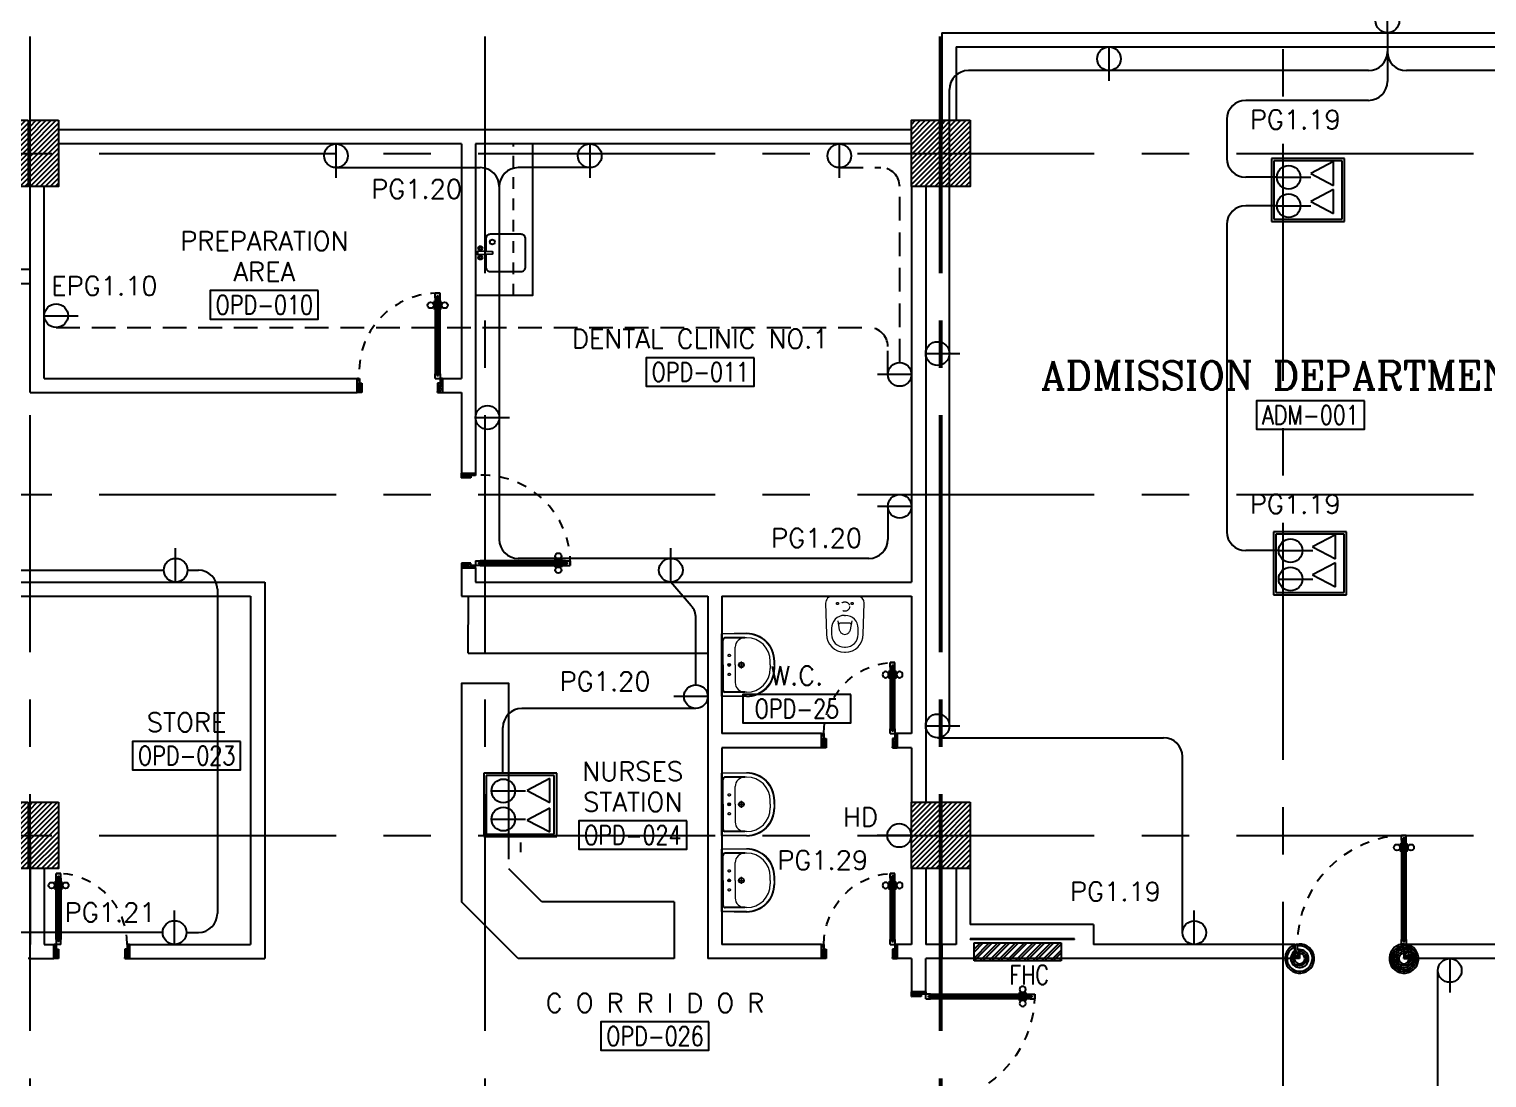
# Model space of a CAD drawing. Extents: x -0.4 to 91.7, y -13.2 to 78.1.
# Drawn here: x 43.61 to 58.99, y 10.39 to 21.46 of the extents above; entities that cross this region are included whole.
import ezdxf
from ezdxf.enums import TextEntityAlignment as Align

# ---------------------------------------------------------------- set-up
doc = ezdxf.new("R2010")
doc.units = 0
doc.header["$MEASUREMENT"] = 0
for name, pattern in [('CENTERX2', [4, 2.5, -0.5, 0.5, -0.5]), ('DASHED', [0.75, 0.5, -0.25]), ('HIDDEN', [0.375, 0.25, -0.125]), ('HIDDEN2', [0.1875, 0.125, -0.0625])]:
    doc.linetypes.add(name, pattern=pattern)
for name, color, linetype in [('AXES', 11, 'CENTERX2'), ('COL', 11, 'CONTINUOUS'), ('COUNTER', 11, 'CONTINUOUS'), ('DOOR', 11, 'CONTINUOUS'), ('E-CLINE', 4, 'CONTINUOUS'), ('E-HLINE', 4, 'HIDDEN'), ('E-SOCKETS', 4, 'CONTINUOUS'), ('EJ', 11, 'CONTINUOUS'), ('FHC', 11, 'CONTINUOUS'), ('FIX', 11, 'CONTINUOUS'), ('HAT', 11, 'CONTINUOUS'), ('ME-FIX', 11, 'CONTINUOUS'), ('RM-BOX', 11, 'CONTINUOUS'), ('RM-NAME', 11, 'CONTINUOUS'), ('RM-NO', 11, 'CONTINUOUS'), ('SHAFT', 11, 'CONTINUOUS'), ('WALL', 11, 'CONTINUOUS')]:
    doc.layers.add(name, color=color, linetype=linetype)
doc.styles.add('ROMANC', font='romanc', dxfattribs={"height": 0.1})
doc.styles.add('ROMANS', font='ROMANS.shx', dxfattribs={"width": 0.6})

# ---------------------------------------------------------------- blocks, each defined once
blk = doc.blocks.new('RM1')
at = {"layer": 'RM-BOX'}
blk.add_lwpolyline([(570, -200), (-570, -200), (-570, -500), (570, -500)], close=True, dxfattribs=at)
at = {"layer": 'RM-NAME', "style": 'ROMANS'}
for tag, p in [('ROOMNAME1', (0, 324)), ('ROOMNAME2', (0, 0))]:
    blk.add_attdef(tag, text='', height=200, dxfattribs=at).set_placement(p, align=Align.MIDDLE)
at = {"layer": 'RM-NO', "style": 'ROMANS', "width": 0.8}
blk.add_attdef('ROOMNO', text='', height=200, dxfattribs=at).set_placement((0, -350), align=Align.MIDDLE)
blk = doc.blocks.new('DOOR90')
at = {"layer": 'DOOR', "color": 7, "linetype": 'ByBlock'}
for p, q in [((-150, 0), (0, 0)), ((-150, 0), (-150, -25)), ((0, -50), (-114, 0)), ((0, -50), (-40, 0)), ((0, -50), (0, 0)), ((-1000, -25), (-1050, -25)), ((-1050, -75), (-1050, -25)), ((-1050, -25), (-1050, -75)), ((-1000, -75), (-1050, -75)), ((-1000, -42), (-1020, -42)), ((-1020, -42), (-1020, -58)), ((-1000, -58), (-1020, -58)), ((-1000, -25), (-1000, -42)), ((-1000, -58), (-1000, -75)), ((-878, -18), (-968, -18)), ((-968, -25), (-968, -18)), ((-968, -75), (-968, -82)), ((-878, -82), (-968, -82)), ((-955, -9), (-890, -9)), ((-955, -18), (-955, -9)), ((-955, -18), (-890, -18)), ((-955, -82), (-890, -82)), ((-955, -82), (-955, -91)), ((-955, -91), (-890, -91)), ((-890, -18), (-890, -9)), ((-890, -82), (-890, -91)), ((-878, -25), (-878, -18)), ((-878, -75), (-878, -82)), ((-200, -25), (-150, -25)), ((-200, -42), (-200, -25)), ((-180, -42), (-200, -42)), ((-200, -58), (-180, -58)), ((-200, -75), (-200, -58)), ((-150, -75), (-200, -75)), ((-180, -58), (-180, -42)), ((-150, -25), (-100, -25)), ((-150, -75), (-150, -25)), ((-100, -25), (-100, -50)), ((0, -50), (-100, -37)), ((-100, -50), (0, -50)), ((-150, -875), (-100, -875)), ((-150, -900), (-150, -875)), ((-150, -900), (0, -900)), ((0, -900), (-150, -900)), ((0, -850), (-114, -900)), ((-100, -875), (-100, -850)), ((0, -850), (-100, -863)), ((-100, -850), (0, -850)), ((0, -850), (-40, -900)), ((0, -850), (0, -900))]:
    blk.add_line(p, q, dxfattribs=at)
at = {"layer": 'DOOR', "linetype": 'ByBlock'}
for p, q in [((-200, -25), (-1000, -25)), ((-200, -42), (-1000, -42)), ((-200, -58), (-1000, -58)), ((-1000, -75), (-200, -75))]:
    blk.add_line(p, q, dxfattribs=at)
at = {"layer": 'DOOR', "color": 7, "linetype": 'ByBlock'}
for centre in [(-923, 24), (-923, -124)]:
    blk.add_circle(centre, 32.4, dxfattribs=at)
for centre, radius, start, end in [((0, -50), 154, 161.1053, 166.2858), ((0, -50), 94.4, 148.0182, 180), ((0, -50), 134, 158.1598, 169.28), ((0, -50), 114, 154.0838, 167.3774), ((0, -50), 74.4, 137.7764, 180), ((0, -50), 54.4, 113.2074, 180), ((0, -50), 34.4, 90, 180), ((0, -50), 14.4, 90, 180), ((0, -850), 154, 193.7142, 198.8947), ((0, -850), 134, 190.72, 201.8402), ((0, -850), 94.4, 180, 211.9818), ((0, -850), 74.4, 180, 222.2236), ((0, -850), 54.4, 180, 246.7926), ((0, -850), 34.4, 180, 270), ((0, -850), 14.4, 180, 270)]:
    blk.add_arc(centre, radius, start, end, dxfattribs=at)
at = {"layer": 'DOOR', "linetype": 'HIDDEN', "ltscale": 0.5}
blk.add_arc((-222, -50), 828, 178.2701, 275.003, dxfattribs=at)
blk = doc.blocks.new('C11')
at = {"layer": 'HAT'}
h = blk.add_hatch(dxfattribs=at)
h.set_pattern_fill('ANSI31', color=256, scale=300, style=0)
h.set_pattern_definition([(45, (-383765.23, -62181), (-26.5165043, 26.5165043), [])])
h.paths.add_polyline_path([(-20, 350), (-20, 700), (-320, 700), (-320, 350)])
h.paths.add_polyline_path([(-320, 0), (-20, 0), (-20, 350), (-320, 350)])
h = blk.add_hatch(dxfattribs=at)
h.set_pattern_fill('ANSI31', color=256, scale=300, style=0)
h.set_pattern_definition([(45, (-383445.23, -62181), (-26.5165043, 26.5165043), [])])
h.paths.add_polyline_path([(300, 350), (300, 700), (0, 700), (0, 350)])
h.paths.add_polyline_path([(0, 0), (300, 0), (300, 350), (0, 350)])
at = {"layer": 'COL'}
for points in [[(-20, 700), (-20, 0), (-320, 0), (-320, 700)], [(300, 700), (300, 0), (0, 0), (0, 700)]]:
    blk.add_lwpolyline(points, close=True, dxfattribs=at)
blk = doc.blocks.new('DOOR80')
at = {"layer": 'DOOR', "color": 7, "linetype": 'ByBlock'}
for p, q in [((-150, 800), (0, 800)), ((-150, 800), (-150, 775)), ((0, 800), (-150, 800)), ((-150, 775), (-100, 775)), ((0, 750), (-114, 800)), ((-100, 775), (-100, 750)), ((0, 750), (-40, 800)), ((0, 750), (0, 800)), ((0, 750), (-100, 763)), ((-100, 750), (0, 750)), ((-850, 75), (-900, 75)), ((-900, 75), (-900, 25)), ((-900, 25), (-900, 75)), ((-850, 25), (-900, 25)), ((-850, 58), (-870, 58)), ((-870, 42), (-870, 58)), ((-850, 42), (-870, 42)), ((-850, 58), (-850, 75)), ((-850, 25), (-850, 42)), ((-727, 82), (-817, 82)), ((-817, 75), (-817, 82)), ((-817, 25), (-817, 18)), ((-727, 18), (-817, 18)), ((-805, 91), (-740, 91)), ((-805, 82), (-805, 91)), ((-805, 82), (-740, 82)), ((-805, 18), (-740, 18)), ((-805, 18), (-805, 9)), ((-805, 9), (-740, 9)), ((-740, 82), (-740, 91)), ((-740, 18), (-740, 9)), ((-727, 75), (-727, 82)), ((-727, 25), (-727, 18)), ((-150, 75), (-200, 75)), ((-200, 75), (-200, 58)), ((-200, 58), (-180, 58)), ((-180, 42), (-200, 42)), ((-200, 42), (-200, 25)), ((-200, 25), (-150, 25)), ((-180, 58), (-180, 42)), ((-150, 75), (-150, 25)), ((-150, 25), (-100, 25)), ((-150, 0), (-150, 25)), ((0, 0), (-150, 0)), ((0, 50), (-114, 0)), ((-100, 25), (-100, 50)), ((0, 50), (-100, 37)), ((-100, 50), (0, 50)), ((0, 50), (-40, 0)), ((0, 50), (0, 0))]:
    blk.add_line(p, q, dxfattribs=at)
at = {"layer": 'DOOR', "linetype": 'ByBlock'}
for p, q in [((-850, 75), (-200, 75)), ((-200, 58), (-850, 58)), ((-200, 42), (-850, 42)), ((-200, 25), (-850, 25))]:
    blk.add_line(p, q, dxfattribs=at)
at = {"layer": 'DOOR', "color": 7, "linetype": 'ByBlock'}
for centre in [(-772, 124), (-772, -24)]:
    blk.add_circle(centre, 32.4, dxfattribs=at)
at = {"layer": 'DOOR', "linetype": 'HIDDEN', "ltscale": 0.5}
blk.add_arc((-149, 23), 752, 90.0695, 176.0204, dxfattribs=at)
at = {"layer": 'DOOR', "color": 7, "linetype": 'ByBlock'}
for centre, radius, start, end in [((0, 750), 154, 161.1053, 166.2858), ((0, 750), 134, 158.1598, 169.28), ((0, 750), 94.4, 148.0182, 180), ((0, 750), 74.4, 137.7764, 180), ((0, 750), 54.4, 113.2074, 180), ((0, 750), 34.4, 90, 180), ((0, 750), 14.4, 90, 180), ((0, 50), 154, 193.7142, 198.8947), ((0, 50), 134, 190.72, 201.8402), ((0, 50), 114, 192.6226, 205.9162), ((0, 50), 94.4, 180, 211.9818), ((0, 50), 74.4, 180, 222.2236), ((0, 50), 54.4, 180, 246.7926), ((0, 50), 34.4, 180, 270), ((0, 50), 14.4, 180, 270)]:
    blk.add_arc(centre, radius, start, end, dxfattribs=at)
blk = doc.blocks.new('A$C24ED45A6')
at = {"layer": 'DOOR', "color": 0, "linetype": 'ByBlock'}
for p, q in [((925, 1100), (925, 1150)), ((925, 1150), (975, 1150)), ((975, 1150), (925, 1150)), ((942, 1100), (925, 1100)), ((942, 1100), (942, 1120)), ((958, 1120), (942, 1120)), ((958, 1100), (958, 1120)), ((975, 1100), (958, 1100)), ((975, 1100), (975, 1150)), ((909, 1055), (909, 990)), ((918, 1055), (909, 1055)), ((918, 990), (909, 990)), ((918, 978), (918, 1068)), ((925, 1068), (918, 1068)), ((918, 1055), (918, 990)), ((925, 978), (918, 978)), ((975, 1068), (982, 1068)), ((975, 978), (982, 978)), ((982, 978), (982, 1068)), ((982, 1055), (982, 990)), ((982, 1055), (991, 1055)), ((982, 990), (991, 990)), ((991, 1055), (991, 990)), ((925, 150), (925, 200)), ((925, 200), (942, 200)), ((942, 200), (942, 180)), ((942, 180), (958, 180)), ((958, 180), (958, 200)), ((958, 200), (975, 200)), ((975, 200), (975, 150)), ((0, 0), (0, 150)), ((0, 150), (25, 150)), ((50, 0), (0, 0)), ((25, 150), (25, 100)), ((25, 100), (50, 100)), ((50, 100), (50, 0)), ((925, 150), (975, 150)), ((975, 100), (950, 100)), ((950, 100), (950, 0)), ((1000, 150), (975, 150)), ((975, 150), (975, 100)), ((1000, 150), (1000, 0)), ((950, 0), (1000, 0))]:
    blk.add_line(p, q, dxfattribs=at)
at = {"layer": 'DOOR', "linetype": 'ByBlock'}
for p, q in [((925, 1100), (925, 200)), ((942, 200), (942, 1100)), ((958, 200), (958, 1100)), ((975, 200), (975, 1100))]:
    blk.add_line(p, q, dxfattribs=at)
at = {"layer": 'DOOR', "color": 9, "linetype": 'ByBlock'}
for p, q in [((50, 0), (0, 114)), ((50, 0), (0, 40)), ((50, 0), (37, 100)), ((950, 0), (1000, 114)), ((950, 0), (963, 100)), ((950, 0), (1000, 40))]:
    blk.add_line(p, q, dxfattribs=at)
at = {"layer": 'DOOR', "color": 0, "linetype": 'ByBlock'}
for centre in [(876, 1023), (1024, 1023)]:
    blk.add_circle(centre, 32.4, dxfattribs=at)
at = {"layer": 'DOOR', "linetype": 'HIDDEN', "ltscale": 0.5}
blk.add_arc((950, 222), 928, 88.456, 184.4816, dxfattribs=at)
at = {"layer": 'DOOR', "color": 9, "linetype": 'ByBlock'}
for centre, radius, start, end in [((50, 0), 154, 103.7142, 108.8947), ((50, 0), 134, 100.72, 111.8402), ((50, 0), 114, 102.6226, 115.9162), ((50, 0), 94.4, 90, 121.9818), ((50, 0), 74.4, 90, 132.2236), ((50, 0), 54.4, 90, 156.7926), ((50, 0), 34.4, 90, 180), ((50, 0), 14.4, 90, 180), ((950, 0), 94.4, 58.0182, 90), ((950, 0), 74.4, 47.7764, 90), ((950, 0), 54.4, 23.2074, 90), ((950, 0), 34.4, 0, 90), ((950, 0), 14.4, 0, 90), ((950, 0), 134, 68.1598, 79.28), ((950, 0), 114, 64.0838, 77.3774), ((950, 0), 154, 71.1053, 76.2858)]:
    blk.add_arc(centre, radius, start, end, dxfattribs=at)
at = {"layer": 'WALL'}
blk.add_line((1000, 0), (1000, 150), dxfattribs=at)
blk = doc.blocks.new('LAV-003')
at = {"layer": 'FIX', "linetype": 'ByBlock'}
blk.add_line((-328, -25), (328, -25), dxfattribs=at)
at = {"layer": 'FIX', "linetype": 'Continuous', "lineweight": 20}
for p, q in [((-328, -285), (-328, -25)), ((328, -285), (328, -25)), ((-288, -285), (-288, -265)), ((0, -165), (-187, -165)), ((0, -165), (187, -165)), ((287, -285), (287, -265)), ((0, -535), (-38, -535)), ((0, -575), (-38, -575)), ((0, -535), (38, -535)), ((0, -575), (38, -575))]:
    blk.add_line(p, q, dxfattribs=at)
at = {"layer": 'FIX', "linetype": 'ByBlock', "ltscale": 0.3}
for p, q in [((-288, -265), (-288, -60)), ((0, -35), (-262, -35)), ((0, -35), (262, -35)), ((287, -265), (287, -60))]:
    blk.add_line(p, q, dxfattribs=at)
at = {"layer": 'FIX', "lineweight": 20}
for p, q in [((-16, -101), (15, -101)), ((0, -85), (0, -116))]:
    blk.add_line(p, q, dxfattribs=at)
at = {"layer": 'FIX', "linetype": 'DASHED', "lineweight": 20, "ltscale": 0.04}
for p, q in [((-36, -230), (37, -230)), ((0, -194), (0, -266))]:
    blk.add_line(p, q, dxfattribs=at)
at = {"layer": 'FIX', "linetype": 'Continuous', "lineweight": 20}
blk.add_lwpolyline([(295, -25), (0, -25), (-328, -25), (-334, -285, 0.414214), (-38, -582), (0, -582), (38, -582, 0.414214), (334, -285), (328, -25), (0, -25)], format="xyb", dxfattribs=at)
at = {"layer": 'FIX', "linetype": 'HIDDEN', "lineweight": 20, "ltscale": 0.05}
for centre in [(-100, -101), (100, -101)]:
    blk.add_circle(centre, 12.4, dxfattribs=at)
at = {"layer": 'FIX', "lineweight": 20}
for centre, radius in [((0, -101), 15.5), ((0, -230), 29.5), ((0, -230), 22.5)]:
    blk.add_circle(centre, radius, dxfattribs=at)
at = {"layer": 'FIX', "linetype": 'ByBlock', "ltscale": 0.3}
for centre, start, end in [((-262, -60), 90, 180), ((262, -60), 0, 90)]:
    blk.add_arc(centre, 25, start, end, dxfattribs=at)
at = {"layer": 'FIX', "linetype": 'Continuous', "lineweight": 20}
for centre, radius, start, end in [((-38, -285), 290, 180, 270), ((-38, -285), 250, 180, 270), ((-187, -265), 100, 90, 180), ((38, -285), 290, 270, 0), ((38, -285), 250, 270, 0), ((187, -265), 100, 0, 90)]:
    blk.add_arc(centre, radius, start, end, dxfattribs=at)
blk = doc.blocks.new('WC1')
at = {"layer": 'FIX', "lineweight": 20}
for p, q in [((35, 204), (-293, 194)), ((-482, 5), (-482, -5)), ((-429, 5), (-429, -5)), ((-289, 24), (-295, 0)), ((-295, 0), (-289, -24)), ((-230, 141), (-293, 141)), ((-150, 76), (-245, 60)), ((-94, 5), (-94, -5)), ((108, 0), (108, 131)), ((108, -131), (108, 0)), ((-293, -141), (-230, -141)), ((-245, -60), (-150, -76)), ((-293, -194), (35, -204)), ((32, -204), (35, -204))]:
    blk.add_line(p, q, dxfattribs=at)
at = {"layer": 'FIX', "linetype": 'Continuous', "lineweight": 20}
blk.add_line((-175, -47), (-175, 45), dxfattribs=at)
at = {"layer": 'FIX', "linetype": 'HIDDEN2', "lineweight": 20, "ltscale": 0.3}
blk.add_circle((0, 0), 49.8, dxfattribs=at)
at = {"layer": 'FIX', "linetype": 'HIDDEN', "lineweight": 20, "ltscale": 0.05}
for centre in [(32, 78), (32, -77)]:
    blk.add_circle(centre, 11.6, dxfattribs=at)
at = {"layer": 'FIX', "lineweight": 20}
for centre, radius, start, end in [((-293, 5), 189, 90, 180), ((35, 131), 73, 360, 90), ((-293, 5), 136, 90, 180), ((-228, -7), 68.2, 128.9242, 152.8468), ((-219, -18), 82, 108.496, 128.9242), ((-230, 5), 136, 360, 90), ((-293, -5), 189, 180, 270), ((-293, -5), 136, 180, 270), ((-228, 7), 68.2, 207.1532, 231.0758), ((-219, 18), 82, 231.0758, 251.504), ((-230, -5), 136, 270, 0), ((35, -131), 73, 270, 0)]:
    blk.add_arc(centre, radius, start, end, dxfattribs=at)
at = {"layer": 'FIX', "linetype": 'Continuous', "lineweight": 20}
for centre, start, end in [((-198, 46), 357.6662, 91.6121), ((-197, -46), 268.3879, 2.3338)]:
    blk.add_arc(centre, 22.3, start, end, dxfattribs=at)
blk = doc.blocks.new('DOOR100')
at = {"layer": 'DOOR', "color": 7, "linetype": 'ByBlock'}
for p, q in [((-75, 1250), (-75, 1300)), ((-75, 1300), (-25, 1300)), ((-25, 1300), (-75, 1300)), ((-58, 1250), (-75, 1250)), ((-58, 1250), (-58, 1270)), ((-42, 1270), (-58, 1270)), ((-42, 1250), (-42, 1270)), ((-25, 1250), (-42, 1250)), ((-25, 1250), (-25, 1300)), ((-91, 1205), (-91, 1140)), ((-82, 1205), (-91, 1205)), ((-82, 1140), (-91, 1140)), ((-82, 1128), (-82, 1218)), ((-75, 1218), (-82, 1218)), ((-82, 1205), (-82, 1140)), ((-75, 1128), (-82, 1128)), ((-25, 1218), (-18, 1218)), ((-25, 1128), (-18, 1128)), ((-18, 1128), (-18, 1218)), ((-18, 1205), (-18, 1140)), ((-18, 1205), (-9, 1205)), ((-18, 1140), (-9, 1140)), ((-9, 1205), (-9, 1140)), ((-75, 200), (-58, 200)), ((-75, 150), (-75, 200)), ((-58, 200), (-58, 180)), ((-58, 180), (-42, 180)), ((-42, 200), (-25, 200)), ((-42, 180), (-42, 200)), ((-25, 200), (-25, 150)), ((-1200, 0), (-1200, 150)), ((-1200, 150), (-1175, 150)), ((-1200, 150), (-1200, 0)), ((-1150, 0), (-1200, 114)), ((-1150, 0), (-1200, 40)), ((-1150, 0), (-1200, 0)), ((-1175, 150), (-1175, 100)), ((-1175, 100), (-1150, 100)), ((-1150, 0), (-1163, 100)), ((-1150, 100), (-1150, 0)), ((-75, 150), (-25, 150)), ((-50, 0), (0, 114)), ((-50, 100), (-50, 0)), ((-50, 0), (-37, 100)), ((-25, 100), (-50, 100)), ((-50, 0), (0, 40)), ((-50, 0), (0, 0)), ((0, 150), (-25, 150)), ((-25, 150), (-25, 100)), ((0, 0), (0, 150)), ((0, 150), (0, 0))]:
    blk.add_line(p, q, dxfattribs=at)
at = {"layer": 'DOOR', "linetype": 'ByBlock'}
for p, q in [((-75, 1250), (-75, 200)), ((-58, 200), (-58, 1250)), ((-42, 200), (-42, 1250)), ((-25, 200), (-25, 1250))]:
    blk.add_line(p, q, dxfattribs=at)
at = {"layer": 'DOOR', "color": 7, "linetype": 'ByBlock'}
for centre in [(-124, 1173), (24, 1173)]:
    blk.add_circle(centre, 32.4, dxfattribs=at)
at = {"layer": 'DOOR', "linetype": 'HIDDEN', "ltscale": 0.5}
blk.add_arc((-25, 150), 1150, 90, 180, dxfattribs=at)
at = {"layer": 'DOOR', "color": 7, "linetype": 'ByBlock'}
for centre, radius, start, end in [((-1150, 0), 154, 103.7142, 108.8947), ((-1150, 0), 134, 100.72, 111.8402), ((-1150, 0), 94.4, 90, 121.9818), ((-1150, 0), 74.4, 90, 132.2236), ((-1150, 0), 54.4, 90, 156.7926), ((-1150, 0), 34.4, 90, 180), ((-1150, 0), 14.4, 90, 180), ((-50, 0), 94.4, 58.0182, 90), ((-50, 0), 74.4, 47.7764, 90), ((-50, 0), 54.4, 23.2074, 90), ((-50, 0), 34.4, 0, 90), ((-50, 0), 14.4, 0, 90), ((-50, 0), 134, 68.1598, 79.28), ((-50, 0), 114, 64.0838, 77.3774), ((-50, 0), 154, 71.1053, 76.2858)]:
    blk.add_arc(centre, radius, start, end, dxfattribs=at)
blk = doc.blocks.new('A$C4EEB47EC')
at = {"layer": 'ME-FIX', "linetype": 'HIDDEN2'}
blk.add_line((1.6, 0.4), (0, 0.4), dxfattribs=at)
at = {"layer": 'ME-FIX'}
blk.add_lwpolyline([(0, 0.6), (1.6, 0.6), (1.6, 0)], dxfattribs=at)
blk.add_lwpolyline([(1.162, 0.107), (1.296, 0.107, 0.414214), (1.346, 0.157), (1.346, 0.478, 0.414214), (1.296, 0.528), (1.003, 0.528, 0.414214), (0.953, 0.478), (0.953, 0.157, 0.414214), (1.003, 0.107), (1.137, 0.107)], format="xyb", dxfattribs=at)
blk.add_lwpolyline([(1.133, 0.019), (1.165, 0.019), (1.159, 0.174, 1), (1.139, 0.174)], format="xyb", close=True, dxfattribs=at)
for centre, radius in [((1.035, 0.177), 0.0255), ((1.1, 0.05), 0.0217), ((1.1, 0.05), 0.014), ((1.199, 0.05), 0.0217), ((1.199, 0.05), 0.014)]:
    blk.add_circle(centre, radius, dxfattribs=at)

msp = doc.modelspace()

# ---------------------------------------------------------------- hatches: boundary and pattern name
at = {"layer": 'FHC', "linetype": 'ByBlock', "ltscale": 0.3}
h = msp.add_hatch(dxfattribs=at)
h.set_pattern_fill('ANSI32', color=11, scale=175, style=0)
h.set_pattern_definition([(44.999998, (-178.61475, -19.426005), (-0.046403885, 0.046403882), []), (44.999998, (-178.58381, -19.426005), (-0.046403885, 0.046403882), [])])
h.paths.add_polyline_path([(54.5014, 11.625), (54.5014, 11.815), (53.5814, 11.815), (53.5814, 11.625)])
h.paths.add_polyline_path([(53.3688, 11.2039), (53.3688, 11.6247), (53.6313, 11.6247), (53.6313, 11.2039)], flags=9)

# ---------------------------------------------------------------- linework, layer by layer
at = {"layer": 'AXES'}
for p, q in [((48.4214, -1.1143), (48.4214, 77.6984)), ((43.6214, -1.1143), (43.6214, 77.0224)), ((53.2214, -1.1143), (53.2214, 77.0132)), ((53.2414, -1.1143), (53.2414, 77.0132)), ((56.8414, 5.75), (56.8414, 64.57)), ((0.35, 20.15), (69.4414, 20.15)), ((0.35, 16.55), (69.4414, 16.55)), ((0.35, 12.95), (69.4414, 12.95))]:
    msp.add_line(p, q, dxfattribs=at)
at = {"layer": 'COUNTER'}
for p, q in [((48.245, 14.875), (48.2464, 15.475)), ((48.245, 14.875), (50.7714, 14.875)), ((48.7972, 12.874), (48.7972, 12.7726)), ((48.1714, 12.7), (48.1714, 12.25)), ((49.02, 12.25), (48.6714, 12.5985)), ((48.7714, 11.65), (48.1714, 12.25)), ((50.4184, 12.25), (49.02, 12.25)), ((50.4184, 12.25), (50.4184, 11.65)), ((50.4184, 11.65), (48.7714, 11.65))]:
    msp.add_line(p, q, dxfattribs=at)
msp.add_lwpolyline([(48.6714, 12.7), (48.6714, 14.5549), (48.1714, 14.5549), (48.1714, 12.7)], dxfattribs=at)
at = {"layer": 'E-CLINE'}
for p, q in [((57.9423, 21.4248), (57.9423, 21.225)), ((57.9423, 21.225), (57.9423, 20.9105)), ((57.7423, 21.025), (53.5214, 21.025)), ((59.7414, 21.025), (58.1423, 21.025)), ((53.3214, 14.1071), (53.3214, 20.825)), ((57.7423, 20.7105), (56.4481, 20.7105)), ((46.8486, 20), (48.3714, 20)), ((49.5264, 20), (48.7714, 20)), ((48.5714, 19.8), (48.5714, 16.075)), ((52.6714, 16.4242), (52.6714, 16.075)), ((52.4714, 15.875), (48.7714, 15.875)), ((35.7246, 15.75), (45.0322, 15.75)), ((45.2822, 15.75), (45.397, 15.75)), ((45.597, 15.55), (45.597, 12.125)), ((50.598, 15.375), (50.3828, 15.625)), ((50.6464, 14.5408), (50.6464, 15.2445)), ((50.6464, 14.2908), (48.8094, 14.2908)), ((48.6094, 13.6062), (48.6094, 14.0908)), ((53.1964, 13.9821), (55.5799, 13.9821)), ((55.7799, 11.9237), (55.7799, 13.7821)), ((45.0203, 11.925), (42.3464, 11.925)), ((45.2703, 11.925), (45.397, 11.925)), ((58.4755, 9.375), (58.4755, 11.525))]:
    msp.add_line(p, q, dxfattribs=at)
at = {"layer": 'E-CLINE', "color": 4}
for p, q in [((56.2481, 20.5105), (56.2481, 20.0984)), ((56.7751, 19.8984), (56.4481, 19.8984)), ((56.7751, 19.5986), (56.4481, 19.5986)), ((56.2481, 19.3986), (56.2481, 16.1569)), ((56.7955, 15.9569), (56.4481, 15.9569))]:
    msp.add_line(p, q, dxfattribs=at)
at = {"layer": 'E-CLINE'}
for centre, start, end in [((57.7423, 21.225), 270, 0), ((58.1423, 21.225), 180, 270), ((53.5214, 20.825), 90, 180), ((57.7423, 20.9105), 270, 0), ((56.4481, 20.5105), 90, 180), ((48.3714, 19.8), 0, 90), ((48.7714, 19.8), 90, 180), ((48.7714, 16.075), 180, 270), ((52.4714, 16.075), 270, 0), ((45.397, 15.55), 0, 90), ((50.4464, 15.2445), 0, 40.72392), ((48.8094, 14.0908), 90, 180), ((55.5799, 13.7821), 0, 90), ((45.397, 12.125), 270, 0)]:
    msp.add_arc(centre, 0.2, start, end, dxfattribs=at)
at = {"layer": 'E-CLINE', "color": 4}
for centre, start, end in [((56.4481, 20.0984), 180, 270), ((56.4481, 19.3986), 90, 180), ((56.4481, 16.1569), 180, 270)]:
    msp.add_arc(centre, 0.2, start, end, dxfattribs=at)
at = {"layer": 'E-HLINE', "color": 4}
for p, q in [((52.1595, 20), (52.5964, 20)), ((52.7964, 17.9417), (52.7964, 19.8)), ((43.8964, 18.3125), (52.4714, 18.3125)), ((52.6714, 17.8167), (52.6714, 18.1125))]:
    msp.add_line(p, q, dxfattribs=at)
for centre in [(52.5964, 19.8), (52.4714, 18.1125)]:
    msp.add_arc(centre, 0.2, 0, 90, dxfattribs=at)
at = {"layer": 'E-SOCKETS'}
for p, q in [((57.9423, 21.4248), (57.9423, 21.7831)), ((55.0047, 21.275), (55.0047, 20.9167)), ((46.8486, 20.25), (46.8486, 19.8917)), ((49.5264, 20.25), (49.5264, 19.8917)), ((52.1595, 20.25), (52.1595, 19.8917)), ((57.4892, 20.0976), (56.7195, 20.0976)), ((56.7195, 20.0976), (56.7195, 19.4303)), ((57.3752, 20.064), (57.133, 19.9377)), ((57.3752, 19.8114), (57.3752, 20.064)), ((57.4892, 19.4303), (57.4892, 20.0976)), ((56.7751, 19.8984), (57.1334, 19.8984)), ((57.133, 19.9377), (57.3752, 19.8114)), ((57.133, 19.9377), (57.133, 19.9377)), ((57.3752, 19.7685), (57.133, 19.6422)), ((57.3752, 19.5159), (57.3752, 19.7685)), ((56.7751, 19.5986), (57.1334, 19.5986)), ((57.133, 19.6422), (57.3752, 19.5159)), ((57.133, 19.6422), (57.133, 19.6422)), ((56.7195, 19.4303), (57.4892, 19.4303)), ((43.7714, 18.4375), (44.1298, 18.4375)), ((53.0714, 18.0374), (53.4298, 18.0374)), ((52.9214, 17.8167), (52.5631, 17.8167)), ((48.3214, 17.3625), (48.6798, 17.3625)), ((52.9214, 16.4242), (52.5631, 16.4242)), ((56.7399, 16.1561), (56.7399, 15.4888)), ((57.5096, 16.1561), (56.7399, 16.1561)), ((57.5096, 15.4888), (57.5096, 16.1561)), ((57.3956, 16.1224), (57.1534, 15.9962)), ((57.1534, 15.9962), (57.3956, 15.8699)), ((57.1534, 15.9962), (57.1534, 15.9962)), ((57.3956, 15.8699), (57.3956, 16.1224)), ((45.1572, 15.625), (45.1572, 15.9833)), ((50.3817, 15.625), (50.3817, 15.9833)), ((56.7955, 15.9569), (57.1538, 15.9569)), ((57.3956, 15.827), (57.1534, 15.7007)), ((57.1534, 15.7007), (57.3956, 15.5744)), ((57.1534, 15.7007), (57.1534, 15.7007)), ((57.3956, 15.5744), (57.3956, 15.827)), ((56.7955, 15.6571), (57.1538, 15.6571)), ((56.7399, 15.4888), (57.5096, 15.4888)), ((50.7714, 14.4158), (50.4131, 14.4158)), ((53.0714, 14.1071), (53.4298, 14.1071)), ((49.1773, 13.6062), (48.4076, 13.6062)), ((48.4076, 13.6062), (48.4076, 12.9388)), ((49.1064, 13.5504), (48.8642, 13.4241)), ((49.1064, 13.2978), (49.1064, 13.5504)), ((49.1773, 12.9388), (49.1773, 13.6062)), ((48.4893, 13.4202), (48.8476, 13.4202)), ((48.8642, 13.4241), (49.1064, 13.2978)), ((49.1064, 13.2393), (48.8642, 13.113)), ((49.1064, 12.9867), (49.1064, 13.2393)), ((48.4893, 13.1228), (48.8476, 13.1228)), ((48.8642, 13.113), (49.1064, 12.9867)), ((48.4076, 12.9388), (49.1773, 12.9388)), ((52.9165, 12.95), (52.5582, 12.95)), ((45.1453, 11.8), (45.1453, 12.1583)), ((55.9049, 11.7987), (55.9049, 12.157)), ((58.6005, 11.65), (58.6005, 11.2917))]:
    msp.add_line(p, q, dxfattribs=at)
at = {"layer": 'E-SOCKETS', "color": 8}
for p, q in [((57.4642, 20.0726), (56.7445, 20.0726)), ((56.7445, 20.0726), (56.7445, 19.4553)), ((57.4642, 19.4553), (57.4642, 20.0726)), ((56.7445, 19.4553), (57.4642, 19.4553)), ((56.7649, 16.1311), (56.7649, 15.5138)), ((57.4846, 16.1311), (56.7649, 16.1311)), ((57.4846, 15.5138), (57.4846, 16.1311)), ((56.7649, 15.5138), (57.4846, 15.5138)), ((49.1523, 13.5812), (48.4326, 13.5812)), ((48.4326, 13.5812), (48.4326, 12.9638)), ((49.1523, 12.9638), (49.1523, 13.5812)), ((48.4326, 12.9638), (49.1523, 12.9638))]:
    msp.add_line(p, q, dxfattribs=at)
at = {"layer": 'E-SOCKETS'}
for centre in [(57.9423, 21.5498), (55.0047, 21.15), (46.8486, 20.125), (49.5264, 20.125), (52.1595, 20.125), (56.9001, 19.8984), (56.9001, 19.5986), (43.8964, 18.4375), (53.1964, 18.0374), (52.7964, 17.8167), (48.4464, 17.3625), (52.7964, 16.4242), (56.9205, 15.9569), (45.1572, 15.75), (50.3817, 15.75), (56.9205, 15.6571), (50.6464, 14.4158), (53.1964, 14.1071), (48.6143, 13.4202), (48.6143, 13.1228), (52.7915, 12.95), (45.1453, 11.925), (55.9049, 11.9237), (58.6005, 11.525)]:
    msp.add_circle(centre, 0.125, dxfattribs=at)
at = {"layer": 'FHC', "linetype": 'ByBlock', "ltscale": 0.3}
for p, q in [((53.5814, 11.815), (54.5014, 11.815)), ((53.5814, 11.625), (53.5814, 11.815)), ((54.5014, 11.815), (54.5014, 11.625)), ((54.5014, 11.625), (53.5814, 11.625))]:
    msp.add_line(p, q, dxfattribs=at)
at = {"layer": 'WALL'}
for p, q in [((53.2414, 21.425), (62.1664, 21.425)), ((53.2414, 21.425), (53.2414, 20.4)), ((53.3914, 21.275), (60.5414, 21.275)), ((53.3914, 21.275), (53.3914, 20.5)), ((52.9214, 20.4), (43.9214, 20.4)), ((48.1714, 20.25), (43.9214, 20.25)), ((48.1714, 20.25), (48.1714, 17.775)), ((52.9214, 20.25), (48.3214, 20.25)), ((48.3214, 20.25), (48.3214, 16.775)), ((43.6214, 17.625), (43.6214, 19.9)), ((43.7714, 17.775), (43.7714, 19.8)), ((52.9214, 19.8), (52.9214, 15.625)), ((53.0714, 19.8), (53.0714, 13.3)), ((43.6214, 18.925), (38.7264, 18.925)), ((43.6214, 18.775), (38.8764, 18.775)), ((43.7714, 17.775), (47.0714, 17.775)), ((47.0714, 17.775), (47.0714, 17.625)), ((47.9714, 17.775), (48.1714, 17.775)), ((47.9714, 17.775), (47.9714, 17.625)), ((43.6214, 17.625), (47.0714, 17.625)), ((47.9714, 17.625), (48.1714, 17.625)), ((48.1714, 17.625), (48.1714, 16.775)), ((48.1714, 16.775), (48.3214, 16.775)), ((48.1714, 16.775), (48.3214, 16.775)), ((48.1714, 15.775), (48.1714, 15.475)), ((48.1714, 15.775), (48.3214, 15.775)), ((48.3214, 15.775), (48.3214, 15.625)), ((36.6514, 15.625), (46.0964, 15.625)), ((46.0964, 15.625), (46.0964, 11.65)), ((48.3214, 15.625), (52.9214, 15.625)), ((42.4214, 15.475), (45.9464, 15.475)), ((45.9464, 15.475), (45.9464, 11.8)), ((48.1714, 15.475), (50.7714, 15.475)), ((50.7714, 15.475), (50.7714, 11.65)), ((50.9214, 15.475), (50.9214, 14.025)), ((50.9214, 15.475), (52.9214, 15.475)), ((52.9214, 15.475), (52.9214, 14.025)), ((51.9714, 14.025), (50.9214, 14.025)), ((51.9714, 14.025), (51.9714, 13.875)), ((52.9214, 14.025), (52.7714, 14.025)), ((52.7714, 14.025), (52.7714, 13.875)), ((51.9714, 13.875), (50.9214, 13.875)), ((50.9214, 13.875), (50.9214, 11.8)), ((52.9214, 13.875), (52.7714, 13.875)), ((52.9214, 13.875), (52.9214, 13.3)), ((43.6214, 12.875), (43.6214, 11.8)), ((43.7714, 12.6), (43.7714, 11.8)), ((52.9214, 12.6), (52.9214, 11.8)), ((53.0714, 12.6), (53.0714, 11.8)), ((53.3914, 12.6), (53.3914, 11.7995)), ((53.5414, 12.6), (53.5414, 12.01)), ((54.8414, 12.01), (53.5414, 12.01)), ((54.8414, 12.01), (54.8414, 11.8)), ((54.6414, 11.86), (53.5414, 11.86)), ((53.5414, 11.86), (53.5414, 11.85)), ((54.6414, 11.85), (53.5414, 11.85)), ((54.6414, 11.85), (54.6414, 11.86)), ((43.7714, 11.8), (43.8714, 11.8)), ((43.8714, 11.8), (43.8714, 11.65)), ((44.6714, 11.8), (45.9464, 11.8)), ((44.6714, 11.8), (44.6714, 11.65)), ((51.9714, 11.8), (50.9214, 11.8)), ((51.9714, 11.8), (51.9714, 11.65)), ((52.9214, 11.8), (52.7714, 11.8)), ((52.7714, 11.8), (52.7714, 11.65)), ((53.2214, 11.8), (53.0714, 11.8)), ((53.2214, 11.8), (53.0714, 11.8)), ((53.2214, 11.8), (53.2214, 11.65)), ((53.2414, 11.7995), (53.2414, 11.65)), ((53.3914, 11.7995), (53.2414, 11.7995)), ((56.9664, 11.8), (54.8414, 11.8)), ((56.9664, 11.65), (56.9664, 11.8)), ((60.5414, 11.8), (58.1664, 11.8)), ((58.1664, 11.65), (58.1664, 11.8)), ((43.6214, 11.65), (43.6014, 11.65)), ((43.6214, 11.65), (43.8714, 11.65)), ((44.6714, 11.65), (46.0964, 11.65)), ((51.9714, 11.65), (50.7714, 11.65)), ((52.9214, 11.65), (52.7714, 11.65)), ((52.9214, 11.65), (52.9214, 11.3)), ((53.0714, 11.3), (53.0714, 11.65)), ((56.9664, 11.65), (53.0714, 11.65)), ((53.5814, 11.65), (53.2414, 11.65)), ((54.8414, 11.65), (54.5014, 11.65)), ((59.1664, 11.65), (58.1664, 11.65)), ((53.0714, 11.3), (52.9214, 11.3))]:
    msp.add_line(p, q, dxfattribs=at)
at = {"layer": 'WALL', "color": 250, "linetype": 'HIDDEN', "ltscale": 0.25}
msp.add_line((54.4946, 11.65), (53.5909, 11.65), dxfattribs=at)

# ---------------------------------------------------------------- block references
at = {"layer": 'DOOR', "color": 0, "xscale": 0.0009999999892897904, "yscale": 0.0009999999892897904, "zscale": 0.001, "rotation": 270}
for name, p in [('DOOR90', (47.9714, 17.625)), ('A$C24ED45A6', (48.1714, 16.775))]:
    msp.add_blockref(name, p, dxfattribs=at)
at = {"layer": 'DOOR', "yscale": 0.0009999999892897904, "zscale": 0.001}
for name, p, xscale, rotation in [('DOOR80', (52.7714, 13.875), -0.0009999999892897904, 90), ('DOOR80', (43.8714, 11.65), 0.0009999999892897904, 270), ('DOOR80', (52.7714, 11.65), -0.0009999999892897904, 90), ('DOOR100', (52.9214, 11.3), -0.0009999999892897904, 270)]:
    msp.add_blockref(name, p, dxfattribs=dict(at, xscale=xscale, rotation=rotation))
at = {"layer": 'DOOR', "xscale": 0.001000000047497451, "yscale": 0.0009999999892897904, "zscale": 0.001}
msp.add_blockref('DOOR100', (58.1664, 11.65), dxfattribs=at)
at = {"layer": 'EJ', "color": 2, "linetype": 'ByBlock', "xscale": 0.001000000047497451, "yscale": 0.0009999999892897904, "zscale": 0.001}
for p in [(43.6214, 19.8), (53.2414, 19.8), (43.6214, 12.6), (53.2414, 12.6)]:
    msp.add_blockref('C11', p, dxfattribs=at)
at = {"layer": 'HAT', "xscale": 0.001000000047497451, "yscale": 0.0009999999892897904, "zscale": 0.001}
for p, values in [((46.0922, 18.902), {'ROOMNO': 'OPD-010', 'ROOMNAME2': 'AREA', 'ROOMNAME1': 'PREPARATION'}), ((50.6918, 18.1935), {'ROOMNO': 'OPD-011', 'ROOMNAME2': 'DENTAL CLINIC NO.1'}), ((51.7117, 14.6379), {'ROOMNO': 'OPD-25', 'ROOMNAME2': 'W.C.'}), ((45.2726, 14.1433), {'ROOMNO': 'OPD-023', 'ROOMNAME2': 'STORE'}), ((49.9799, 13.3035), {'ROOMNO': 'OPD-024', 'ROOMNAME2': 'STATION', 'ROOMNAME1': 'NURSES'}), ((50.2141, 11.1816), {'ROOMNO': 'OPD-026', 'ROOMNAME2': 'C O R R I D O R'})]:
    msp.add_blockref('RM1', p, dxfattribs=at).add_auto_attribs(values)
at = {"layer": 'HAT'}
ref = msp.add_blockref('RM1', (57.1295, 17.7382), dxfattribs=dict(at, xscale=0.001000000047497451, yscale=0.0009999999892897904, zscale=0.001))
ref.add_attrib('ROOMNO', 'ADM-001', dxfattribs={"layer": 'RM-NO', "height": 0.2, "style": 'ROMANS', "width": 0.8}).set_placement((57.1295, 17.3882), align=Align.MIDDLE)
at = {"layer": 'ME-FIX', "rotation": 270}
msp.add_blockref('A$C4EEB47EC', (48.3214, 20.25), dxfattribs=at)
at = {"layer": 'WALL', "xscale": 0.0009999999892897904, "yscale": 0.0009999999892897904, "zscale": 0.001, "rotation": 90}
for name, p in [('WC1', (52.2183, 15.367)), ('LAV-003', (50.8964, 14.75)), ('LAV-003', (50.8964, 13.2786)), ('LAV-003', (50.8964, 12.4757))]:
    msp.add_blockref(name, p, dxfattribs=at)

# ---------------------------------------------------------------- texts
at = {"layer": 'E-HLINE', "color": 4, "style": 'ROMANS'}
msp.add_text('EPG1.10', height=0.2, dxfattribs=at).set_placement((43.8436, 18.6525))
at = {"layer": 'E-SOCKETS', "style": 'ROMANS'}
for s, p in [('PG1.19', (56.4902, 20.4081)), ('PG1.20', (47.2199, 19.6748)), ('PG1.19', (56.4902, 16.3487)), ('PG1.20', (51.4395, 15.9912)), ('PG1.20', (49.2079, 14.4763)), ('HD', (52.198, 13.0445)), ('PG1.29', (51.5041, 12.5888)), ('PG1.19', (54.5925, 12.2581)), ('PG1.21', (43.9862, 12.0379))]:
    msp.add_text(s, height=0.2, dxfattribs=at).set_placement(p)
at = {"layer": 'RM-NAME', "style": 'ROMANC'}
msp.add_text('ADMISSION DEPARTMENT', height=0.3, dxfattribs=at).set_placement((56.8853, 17.8068), align=Align.MIDDLE)
at = {"layer": 'SHAFT', "color": 2, "style": 'ROMANS', "width": 0.8}
msp.add_text('FHC', height=0.2, dxfattribs=at).set_placement((53.9537, 11.3779))

doc.saveas('drawing.dxf')
